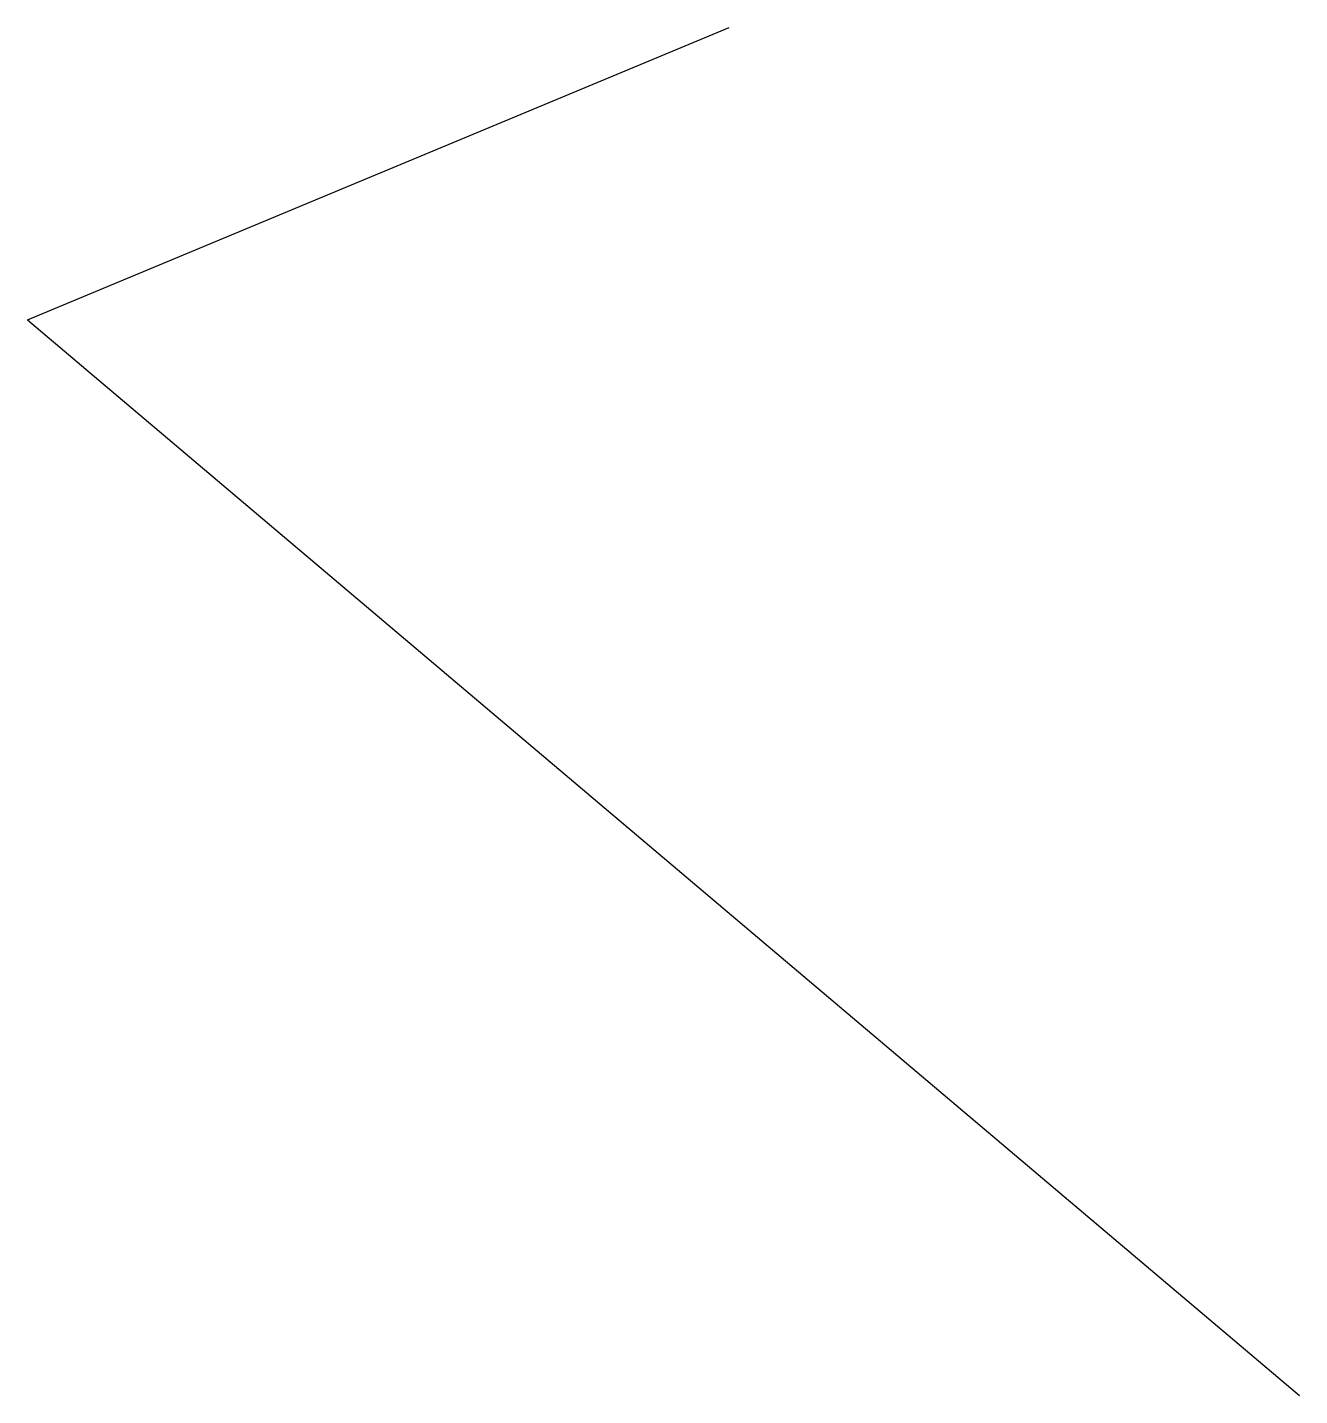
# Model space of a CAD drawing. Header units: millimetres. Extents: x -0.92 to 0.75, y -1.8 to 0.
import ezdxf

# ---------------------------------------------------------------- set-up
doc = ezdxf.new("R2010")
doc.units = ezdxf.units.MM
doc.layers.add('SYMB_FIL_FIN', color=1, linetype='Continuous')

msp = doc.modelspace()

# ---------------------------------------------------------------- linework, layer by layer
at = {"layer": 'SYMB_FIL_FIN'}
for q in [(0, 0), (0.75, -1.8)]:
    msp.add_line((-0.9231, -0.3846), q, dxfattribs=at)

doc.saveas('drawing.dxf')
